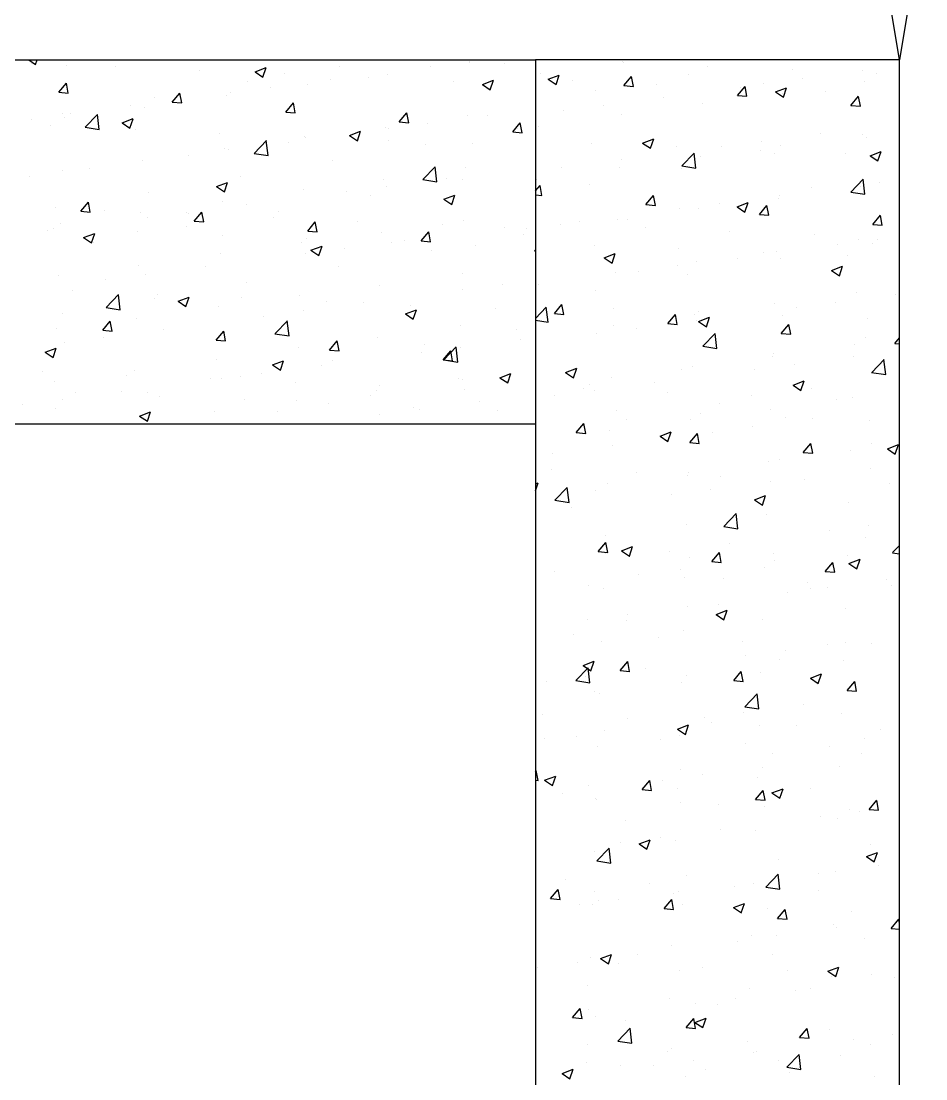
# Model space of a CAD drawing. Header units: millimetres. Extents: x 331487 to 517269, y 198509 to 399936.
# Drawn here: x 427649 to 428221, y 320959 to 321628 of the extents above; entities that cross this region are included whole.
import ezdxf

# ---------------------------------------------------------------- set-up
doc = ezdxf.new("R2010")
doc.units = ezdxf.units.MM
doc.header["$MEASUREMENT"] = 0
doc.layers.add('COLUMN', color=6, linetype='Continuous')
doc.layers.add('FOOTING', color=5, linetype='Continuous')

# ---------------------------------------------------------------- blocks, each defined once
blk = doc.blocks.new('_ClosedBlank')
at = {"color": 0, "linetype": 'ByBlock', "lineweight": -2}
for p, q in [((-1, 0.1667), (0, 0)), ((-1, 0.1667), (-1, -0.1667)), ((0, 0), (-1, -0.1667))]:
    blk.add_line(p, q, dxfattribs=at)

msp = doc.modelspace()

# ---------------------------------------------------------------- linework, layer by layer
at = {"layer": 'COLUMN'}
for p, q in [((426174.35, 321603.51), (427974.35, 321603.51)), ((428204.35, 321603.51), (427974.35, 321603.51)), ((427974.35, 321603.51), (427974.35, 318133.51)), ((428204.35, 317903.51), (428204.35, 321603.51)), ((426174.35, 321373.51), (427974.35, 321373.51))]:
    msp.add_line(p, q, dxfattribs=at)
at = {"layer": 'COLUMN', "color": 2, "linetype": 'Continuous'}
for p, q in [((427654.04, 321603.51), (427658.29, 321600.64)), ((427655.45, 321601.48), (427655.45, 321601.48)), ((427658.29, 321600.64), (427659.25, 321603.51)), ((427677.71, 321600.32), (427677.71, 321600.32)), ((427708.83, 321599.22), (427708.83, 321599.22)), ((427797.03, 321595.99), (427804.03, 321598.68)), ((427802, 321592.63), (427804.03, 321598.68)), ((427850.28, 321599.68), (427850.28, 321599.68)), ((427907.61, 321599.39), (427907.61, 321599.39)), ((427932.64, 321602.68), (427932.64, 321602.68)), ((427932.74, 321601.87), (427932.74, 321601.87)), ((427954.66, 321601.38), (427954.66, 321601.38)), ((428029.56, 321602.3), (428029.56, 321602.3)), ((428029.7, 321601.74), (428029.7, 321601.74)), ((428083.08, 321599.49), (428083.08, 321599.49)), ((427762.21, 321596.97), (427762.21, 321596.97)), ((427797.03, 321595.99), (427802.01, 321592.64)), ((427815.59, 321594.71), (427815.59, 321594.71)), ((427868.98, 321592.45), (427868.98, 321592.45)), ((427880.8, 321594.37), (427880.8, 321594.37)), ((427977.62, 321594.8), (427977.62, 321594.8)), ((427982.32, 321591.29), (427989.32, 321593.97)), ((427987.29, 321587.93), (427989.31, 321593.97)), ((428030.19, 321587.34), (428035.01, 321593.09)), ((428036.17, 321586.81), (428035.01, 321593.08)), ((428070.85, 321594.36), (428070.85, 321594.36)), ((428136.47, 321597.23), (428136.47, 321597.23)), ((428181.05, 321596.63), (428181.05, 321596.63)), ((428189.85, 321594.98), (428189.85, 321594.98)), ((427672.98, 321583.16), (427677.8, 321588.9)), ((427678.95, 321582.63), (427677.8, 321588.9)), ((427791.96, 321589.67), (427791.96, 321589.67)), ((427806.58, 321586.09), (427806.58, 321586.09)), ((427830.29, 321587.97), (427830.29, 321587.97)), ((427844.45, 321591.07), (427844.45, 321591.07)), ((427922.36, 321590.2), (427922.36, 321590.2)), ((427940.74, 321587.98), (427947.75, 321590.67)), ((427940.74, 321587.98), (427945.72, 321584.63)), ((427945.71, 321584.63), (427947.74, 321590.67)), ((427982.32, 321591.29), (427987.29, 321587.93)), ((427997.4, 321590.57), (427997.4, 321590.57)), ((428030.19, 321587.34), (428036.17, 321586.82)), ((428050.79, 321588.31), (428050.79, 321588.31)), ((428101.92, 321581.07), (428106.74, 321586.81)), ((428104.17, 321586.05), (428104.17, 321586.05)), ((428107.89, 321580.54), (428106.73, 321586.81)), ((428118.14, 321588.35), (428118.14, 321588.35)), ((428126.03, 321583.28), (428133.03, 321585.96)), ((428131, 321579.92), (428133.03, 321585.96)), ((428143.17, 321591.65), (428143.17, 321591.65)), ((428182.14, 321589.95), (428182.14, 321589.95)), ((427672.98, 321583.16), (427678.96, 321582.63)), ((427733.64, 321579.66), (427733.64, 321579.66)), ((427744.71, 321576.88), (427749.53, 321582.63)), ((427750.68, 321576.35), (427749.52, 321582.62)), ((427778.95, 321580.93), (427778.95, 321580.93)), ((427781.54, 321582.79), (427781.54, 321582.79)), ((428012.53, 321584.35), (428012.53, 321584.35)), ((428054.98, 321580.04), (428054.98, 321580.04)), ((428101.92, 321581.07), (428107.89, 321580.54)), ((428126.03, 321583.28), (428131, 321579.92)), ((428130.2, 321582.45), (428130.2, 321582.45)), ((428157.55, 321583.8), (428157.55, 321583.8)), ((428173.64, 321574.79), (428178.46, 321580.54)), ((428179.62, 321574.26), (428178.46, 321580.53)), ((427718.39, 321574.48), (427718.39, 321574.48)), ((427727.01, 321573.43), (427727.01, 321573.43)), ((427744.71, 321576.88), (427750.68, 321576.36)), ((427816.43, 321570.61), (427821.25, 321576.35)), ((427822.41, 321570.08), (427821.25, 321576.35)), ((428017.11, 321575.05), (428017.11, 321575.05)), ((428079.69, 321576.05), (428079.69, 321576.05)), ((428173.64, 321574.79), (428179.62, 321574.27)), ((427655.48, 321566.19), (427655.48, 321566.19)), ((427675.32, 321569.65), (427675.32, 321569.65)), ((427676.5, 321567.03), (427676.5, 321567.03)), ((427680.51, 321569.49), (427680.51, 321569.49)), ((427689.69, 321561.03), (427697.48, 321569.15)), ((427698.54, 321559.62), (427697.44, 321569.11)), ((427713.01, 321563.74), (427720.01, 321566.43)), ((427717.98, 321560.38), (427720.01, 321566.42)), ((427816.43, 321570.61), (427822.41, 321570.08)), ((427888.16, 321564.33), (427892.98, 321570.08)), ((427894.13, 321563.8), (427892.98, 321570.07)), ((427931.52, 321568.58), (427931.52, 321568.58)), ((427944.21, 321568.23), (427944.21, 321568.23)), ((427992.08, 321571.76), (427992.08, 321571.76)), ((428028.34, 321569.01), (428028.34, 321569.01)), ((427667.85, 321561.82), (427667.85, 321561.82)), ((427689.65, 321560.99), (427698.54, 321559.61)), ((427713.01, 321563.74), (427717.98, 321560.38)), ((427721.23, 321559.57), (427721.23, 321559.57)), ((427879.58, 321561.08), (427879.58, 321561.08)), ((427881.3, 321559.95), (427881.3, 321559.95)), ((427888.16, 321564.33), (427894.14, 321563.81)), ((427906.33, 321563.24), (427906.33, 321563.24)), ((427959.88, 321558.05), (427964.7, 321563.8)), ((427962.79, 321560.04), (427962.79, 321560.04)), ((427965.86, 321557.53), (427964.7, 321563.79)), ((427976.4, 321561.51), (427976.4, 321561.51)), ((427774.61, 321557.31), (427774.61, 321557.31)), ((427796.41, 321544.48), (427804.2, 321552.6)), ((427805.27, 321543.06), (427804.16, 321552.56)), ((427828, 321555.06), (427828, 321555.06)), ((427829.07, 321554.68), (427829.07, 321554.68)), ((427856.72, 321555.73), (427863.72, 321558.42)), ((427856.72, 321555.73), (427861.7, 321552.37)), ((427861.69, 321552.37), (427863.72, 321558.42)), ((427881.38, 321552.8), (427881.38, 321552.8)), ((427959.88, 321558.05), (427965.86, 321557.53)), ((428042.01, 321551.02), (428049.01, 321553.71)), ((428046.98, 321547.67), (428049, 321553.71)), ((428116.87, 321552.21), (428116.87, 321552.21)), ((428154.74, 321557.19), (428154.74, 321557.19)), ((428180.92, 321556.66), (428180.92, 321556.66)), ((428183.36, 321554.72), (428183.36, 321554.72)), ((427777.73, 321547.64), (427777.73, 321547.64)), ((427780.27, 321546.65), (427780.27, 321546.65)), ((427818.14, 321551.63), (427818.14, 321551.63)), ((427904.47, 321550.03), (427904.47, 321550.03)), ((427934.76, 321550.55), (427934.76, 321550.55)), ((428009.81, 321550.91), (428009.81, 321550.91)), ((428042.01, 321551.02), (428046.98, 321547.67)), ((428063.19, 321548.66), (428063.19, 321548.66)), ((428091.83, 321548.91), (428091.83, 321548.91)), ((428116.57, 321546.4), (428116.57, 321546.4)), ((428128.98, 321549.16), (428128.98, 321549.16)), ((428185.72, 321543.01), (428192.72, 321545.7)), ((428190.69, 321539.66), (428192.72, 321545.7)), ((427725.79, 321540.14), (427725.79, 321540.14)), ((427755.24, 321543.35), (427755.24, 321543.35)), ((427796.37, 321544.44), (427805.27, 321543.06)), ((427846.15, 321540.02), (427846.15, 321540.02)), ((428028.68, 321540.6), (428028.68, 321540.6)), ((428066.8, 321536.55), (428074.59, 321544.67)), ((428075.68, 321535.16), (428074.58, 321544.65)), ((428078.47, 321542.76), (428078.47, 321542.76)), ((428125.04, 321544.71), (428125.04, 321544.71)), ((428169.95, 321544.15), (428169.95, 321544.15)), ((428185.72, 321543.01), (428190.69, 321539.66)), ((427675.28, 321533.74), (427675.28, 321533.74)), ((427692.08, 321535.04), (427692.08, 321535.04)), ((427903.14, 321527.93), (427910.92, 321536.05)), ((427911.99, 321526.51), (427910.89, 321536.01)), ((427930.31, 321535.29), (427930.31, 321535.29)), ((427990.8, 321535.61), (427990.8, 321535.61)), ((428027.13, 321535.72), (428027.13, 321535.72)), ((428066.72, 321534.7), (428066.72, 321534.7)), ((428066.79, 321536.53), (428075.68, 321535.16)), ((427654.21, 321530.05), (427654.21, 321530.05)), ((427772.7, 321523.48), (427779.7, 321526.16)), ((427777.67, 321520.12), (427779.7, 321526.16)), ((427787.83, 321530.01), (427787.83, 321530.01)), ((427878.37, 321527.79), (427878.37, 321527.79)), ((427903.1, 321527.89), (427911.99, 321526.51)), ((427917.9, 321528.79), (427917.9, 321528.79)), ((427928.43, 321528.07), (427928.43, 321528.07)), ((427975.19, 321528.22), (427975.19, 321528.22)), ((428173.53, 321520), (428181.32, 321528.11)), ((428182.41, 321518.6), (428181.3, 321528.1)), ((428191.59, 321526.07), (428191.59, 321526.07)), ((427729.51, 321520), (427729.51, 321520)), ((427772.7, 321523.48), (427777.67, 321520.12)), ((427827.86, 321521.39), (427827.86, 321521.39)), ((427854.99, 321520.51), (427854.99, 321520.51)), ((427880.03, 321523.8), (427880.03, 321523.8)), ((427974.35, 321520.79), (427977.16, 321524.14)), ((427978.31, 321517.87), (427977.16, 321524.14)), ((428008.41, 321524.69), (428008.41, 321524.69)), ((428149, 321522.75), (428149, 321522.75)), ((428173.51, 321519.98), (428182.41, 321518.6)), ((428179.7, 321523.37), (428179.7, 321523.37)), ((427686.86, 321507.94), (427691.68, 321513.68)), ((427692.83, 321507.41), (427691.67, 321513.68)), ((427776.51, 321514.35), (427776.51, 321514.35)), ((427791.84, 321512.19), (427791.84, 321512.19)), ((427870.11, 321518.06), (427870.11, 321518.06)), ((427916.41, 321515.47), (427923.41, 321518.15)), ((427916.41, 321515.47), (427921.39, 321512.11)), ((427921.38, 321512.11), (427923.41, 321518.15)), ((427974.35, 321518.22), (427978.32, 321517.88)), ((428044.07, 321512.12), (428048.89, 321517.87)), ((428044.07, 321512.12), (428050.04, 321511.6)), ((428050.04, 321511.59), (428048.88, 321517.86)), ((428090.56, 321512.77), (428090.56, 321512.77)), ((428090.69, 321512.74), (428090.69, 321512.74)), ((428101.7, 321510.76), (428108.7, 321513.45)), ((428106.67, 321507.4), (428108.7, 321513.45)), ((428127.77, 321515.87), (428127.77, 321515.87)), ((428128.43, 321517.75), (428128.43, 321517.75)), ((427671.2, 321509.99), (427671.2, 321509.99)), ((427686.86, 321507.94), (427692.83, 321507.41)), ((427701.76, 321508.47), (427701.76, 321508.47)), ((427724.58, 321506.85), (427724.58, 321506.85)), ((427753.96, 321507.2), (427753.96, 321507.2)), ((427755.14, 321506.21), (427755.14, 321506.21)), ((427758.58, 321501.66), (427763.4, 321507.41)), ((427764.56, 321501.13), (427763.4, 321507.4)), ((427811.79, 321508.05), (427811.79, 321508.05)), ((428065.53, 321509.47), (428065.53, 321509.47)), ((428077.26, 321509.47), (428077.26, 321509.47)), ((428101.7, 321510.76), (428106.67, 321507.41)), ((428115.79, 321505.85), (428120.61, 321511.59)), ((428115.79, 321505.85), (428121.77, 321505.33)), ((428121.77, 321505.32), (428120.61, 321511.59)), ((428187.52, 321499.57), (428192.34, 321505.32)), ((428193.49, 321499.04), (428192.34, 321505.31)), ((427674.06, 321500.45), (427674.06, 321500.45)), ((427728.93, 321503.91), (427728.93, 321503.91)), ((427758.58, 321501.66), (427764.56, 321501.14)), ((427808.52, 321503.96), (427808.52, 321503.96)), ((427830.31, 321495.39), (427835.13, 321501.13)), ((427836.28, 321494.86), (427835.13, 321501.13)), ((427861.9, 321501.7), (427861.9, 321501.7)), ((427915.29, 321499.45), (427915.29, 321499.45)), ((427929.09, 321502), (427929.09, 321502)), ((427990.33, 321499.81), (427990.33, 321499.81)), ((428002.37, 321501.16), (428002.37, 321501.16)), ((428025.91, 321502.43), (428025.91, 321502.43)), ((428032.37, 321502.73), (428032.37, 321502.73)), ((428187.52, 321499.57), (428193.49, 321499.05)), ((427665.77, 321495.59), (427665.77, 321495.59)), ((427669.46, 321497.29), (427669.46, 321497.29)), ((427688.68, 321491.22), (427695.68, 321493.91)), ((427693.65, 321487.87), (427695.68, 321493.91)), ((427722.84, 321495.03), (427722.84, 321495.03)), ((427753.48, 321498.04), (427753.48, 321498.04)), ((427776.22, 321492.78), (427776.22, 321492.78)), ((427830.31, 321495.39), (427836.28, 321494.86)), ((427877.15, 321494.5), (427877.15, 321494.5)), ((427902.03, 321489.11), (427906.85, 321494.86)), ((427908.01, 321488.58), (427906.85, 321494.85)), ((427954.75, 321497.66), (427954.75, 321497.66)), ((427966.62, 321493.08), (427966.62, 321493.08)), ((427968.67, 321497.19), (427968.67, 321497.19)), ((428043.71, 321497.56), (428043.71, 321497.56)), ((428097.1, 321495.3), (428097.1, 321495.3)), ((428150.48, 321493.05), (428150.48, 321493.05)), ((427688.68, 321491.22), (427693.65, 321487.87)), ((427695.16, 321488.03), (427695.16, 321488.03)), ((427826.64, 321488.1), (427826.64, 321488.1)), ((427829.61, 321490.52), (427829.61, 321490.52)), ((427832.39, 321483.21), (427839.39, 321485.9)), ((427837.36, 321479.86), (427839.39, 321485.9)), ((427882.99, 321488.27), (427882.99, 321488.27)), ((427891.59, 321489.35), (427891.59, 321489.35)), ((427902.03, 321489.11), (427908.01, 321488.59)), ((427936.37, 321486.01), (427936.37, 321486.01)), ((428011.42, 321486.38), (428011.42, 321486.38)), ((428165.28, 321486.63), (428165.28, 321486.63)), ((428178.49, 321490.08), (428178.49, 321490.08)), ((428187.2, 321487.76), (428187.2, 321487.76)), ((428190.31, 321489.92), (428190.31, 321489.92)), ((428203.86, 321490.79), (428203.86, 321490.79)), ((427775.3, 321481.06), (427775.3, 321481.06)), ((427828.68, 321481.06), (427828.68, 321481.06)), ((427832.39, 321483.21), (427837.36, 321479.86)), ((427853.72, 321484.36), (427853.72, 321484.36)), ((427908.3, 321483.07), (427908.3, 321483.07)), ((427973.76, 321482.84), (427974.35, 321483.54)), ((427973.76, 321482.84), (427974.35, 321482.78)), ((428017.67, 321478.51), (428024.68, 321481.2)), ((428017.68, 321478.51), (428022.65, 321475.15)), ((428022.65, 321475.15), (428024.67, 321481.19)), ((428064.8, 321484.12), (428064.8, 321484.12)), ((428102.13, 321478.31), (428102.13, 321478.31)), ((428118.18, 321481.87), (428118.18, 321481.87)), ((428126.55, 321482.58), (428126.55, 321482.58)), ((428171.56, 321479.61), (428171.56, 321479.61)), ((427723.36, 321473.56), (427723.36, 321473.56)), ((427765.53, 321472.75), (427765.53, 321472.75)), ((427849.99, 321473.06), (427849.99, 321473.06)), ((428064.25, 321473.33), (428064.25, 321473.33)), ((428076.04, 321476.18), (428076.04, 321476.18)), ((428128.88, 321477.75), (428128.88, 321477.75)), ((428161.39, 321470.5), (428168.39, 321473.19)), ((428166.36, 321467.14), (428168.39, 321473.19)), ((427672.85, 321467.16), (427672.85, 321467.16)), ((427727.66, 321467.76), (427727.66, 321467.76)), ((427927.87, 321468.71), (427927.87, 321468.71)), ((428024.7, 321469.14), (428024.7, 321469.14)), ((428039.22, 321470.03), (428039.22, 321470.03)), ((428070.56, 321467.74), (428070.56, 321467.74)), ((428161.39, 321470.5), (428166.36, 321467.14)), ((427702.62, 321464.47), (427702.62, 321464.47)), ((427791.67, 321463.04), (427791.67, 321463.04)), ((427875.94, 321461.21), (427875.94, 321461.21)), ((427953.47, 321461.52), (427953.47, 321461.52)), ((427976.06, 321461.71), (427976.06, 321461.71)), ((427681.86, 321457.64), (427681.86, 321457.64)), ((427702.95, 321447.07), (427710.73, 321455.19)), ((427711.8, 321445.65), (427710.7, 321455.15)), ((427733.35, 321453.03), (427733.35, 321453.03)), ((427735.25, 321455.38), (427735.25, 321455.38)), ((427748.37, 321450.96), (427755.37, 321453.65)), ((427753.34, 321447.6), (427755.37, 321453.65)), ((427788.63, 321453.13), (427788.63, 321453.13)), ((427825.43, 321454.81), (427825.43, 321454.81)), ((427928.44, 321458.22), (427928.44, 321458.22)), ((428012.24, 321457.73), (428012.24, 321457.73)), ((428177.27, 321456.79), (428177.27, 321456.79)), ((428201.88, 321455.47), (428201.88, 321455.47)), ((427702.91, 321447.03), (427711.8, 321445.65)), ((427748.37, 321450.96), (427753.34, 321447.61)), ((427774.08, 321447.77), (427774.08, 321447.77)), ((427827.41, 321444.92), (427827.41, 321444.92)), ((427842.01, 321450.87), (427842.01, 321450.87)), ((427865.28, 321449.9), (427865.28, 321449.9)), ((427892.08, 321442.95), (427899.08, 321445.64)), ((427895.39, 321448.61), (427895.39, 321448.61)), ((427897.05, 321439.6), (427899.08, 321445.64)), ((427948.77, 321446.36), (427948.77, 321446.36)), ((427974.35, 321440.19), (427981.13, 321447.25)), ((427982.22, 321437.74), (427981.11, 321447.24)), ((427986.21, 321443.18), (427991.04, 321448.92)), ((427992.19, 321442.65), (427991.03, 321448.92)), ((428023.82, 321446.73), (428023.82, 321446.73)), ((428125.33, 321449.29), (428125.33, 321449.29)), ((428138.97, 321447.18), (428138.97, 321447.18)), ((428164.01, 321450.48), (428164.01, 321450.48)), ((427675.03, 321443.02), (427675.03, 321443.02)), ((427700.73, 321432.72), (427705.55, 321438.46)), ((427706.71, 321432.19), (427705.55, 321438.46)), ((427722.14, 321440.27), (427722.14, 321440.27)), ((427802.38, 321441.62), (427802.38, 321441.62)), ((427809.67, 321430.52), (427817.46, 321438.63)), ((427818.53, 321429.1), (427817.42, 321438.6)), ((427892.08, 321442.95), (427897.06, 321439.6)), ((427974.35, 321438.96), (427982.22, 321437.74)), ((427986.21, 321443.18), (427992.19, 321442.66)), ((428057.94, 321436.9), (428062.76, 321442.65)), ((428063.92, 321436.37), (428062.76, 321442.64)), ((428074.82, 321442.89), (428074.82, 321442.89)), ((428075.82, 321438.87), (428075.82, 321438.87)), ((428077.2, 321444.47), (428077.2, 321444.47)), ((428077.37, 321438.25), (428084.37, 321440.93)), ((428077.37, 321438.25), (428082.34, 321434.89)), ((428082.34, 321434.89), (428084.36, 321440.93)), ((428130.58, 321442.21), (428130.58, 321442.21)), ((428183.97, 321439.96), (428183.97, 321439.96)), ((427671.63, 321433.87), (427671.63, 321433.87)), ((427700.73, 321432.72), (427706.71, 321432.19)), ((427739.22, 321433.31), (427739.22, 321433.31)), ((427772.46, 321426.44), (427777.28, 321432.19)), ((427778.43, 321425.91), (427777.28, 321432.18)), ((427926.66, 321435.42), (427926.66, 321435.42)), ((427962.49, 321433.41), (427962.49, 321433.41)), ((428023.48, 321435.85), (428023.48, 321435.85)), ((428037.95, 321433.88), (428037.95, 321433.88)), ((428057.94, 321436.9), (428063.92, 321436.38)), ((428129.67, 321430.63), (428134.49, 321436.37)), ((428135.64, 321430.1), (428134.49, 321436.37)), ((427676.32, 321425.03), (427676.32, 321425.03)), ((427701.35, 321428.32), (427701.35, 321428.32)), ((427772.46, 321426.44), (427778.43, 321425.92)), ((427809.63, 321430.48), (427818.53, 321429.1)), ((427844.18, 321420.17), (427849, 321425.91)), ((427850.16, 321419.64), (427849, 321425.91)), ((427874.72, 321427.92), (427874.72, 321427.92)), ((427965.04, 321427.06), (427965.04, 321427.06)), ((428012.91, 321430.59), (428012.91, 321430.59)), ((428080.06, 321422.58), (428087.85, 321430.7)), ((428088.94, 321421.19), (428087.84, 321430.69)), ((428129.67, 321430.63), (428135.64, 321430.11)), ((428183.07, 321428.09), (428183.07, 321428.09)), ((428201.39, 321424.35), (428204.35, 321427.88)), ((427664.35, 321418.71), (427671.35, 321421.4)), ((427664.35, 321418.71), (427669.32, 321415.35)), ((427669.32, 321415.35), (427671.34, 321421.39)), ((427824.21, 321421.52), (427824.21, 321421.52)), ((427844.18, 321420.17), (427850.16, 321419.64)), ((427902.13, 321418.78), (427902.13, 321418.78)), ((427904.18, 321423.4), (427904.18, 321423.4)), ((427915.91, 321413.89), (427920.73, 321419.64)), ((427916.39, 321413.97), (427924.18, 321422.08)), ((427921.88, 321413.36), (427920.73, 321419.63)), ((427925.25, 321412.55), (427924.14, 321422.04)), ((427927.17, 321422.07), (427927.17, 321422.07)), ((428080.05, 321422.57), (428088.94, 321421.19)), ((428176.06, 321423.5), (428176.06, 321423.5)), ((428201.39, 321424.35), (428204.35, 321424.09)), ((427772.87, 321414.48), (427772.87, 321414.48)), ((427808.06, 321410.7), (427815.06, 321413.39)), ((427813.03, 321407.34), (427815.06, 321413.39)), ((427845.86, 321413.39), (427845.86, 321413.39)), ((427915.91, 321413.89), (427921.89, 321413.37)), ((427916.36, 321413.93), (427925.25, 321412.55)), ((428124.12, 321416), (428124.12, 321416)), ((428124.75, 321418.08), (428124.75, 321418.08)), ((428175.57, 321416.03), (428175.57, 321416.03)), ((428186.79, 321406.03), (428194.57, 321414.15)), ((428195.67, 321404.64), (428194.56, 321414.14)), ((427662.39, 321406.54), (427662.39, 321406.54)), ((427720.93, 321406.98), (427720.93, 321406.98)), ((427801.1, 321405.48), (427801.1, 321405.48)), ((427808.06, 321410.7), (427813.03, 321407.34)), ((427838.98, 321410.46), (427838.98, 321410.46)), ((427951.77, 321402.69), (427958.77, 321405.38)), ((427956.74, 321399.33), (427958.77, 321405.38)), ((427993.34, 321405.99), (428000.35, 321408.68)), ((427993.34, 321405.99), (427998.32, 321402.64)), ((427998.31, 321402.64), (428000.34, 321408.68)), ((428066.43, 321408.07), (428066.43, 321408.07)), ((428073.61, 321409.6), (428073.61, 321409.6)), ((428112.67, 321407.74), (428112.67, 321407.74)), ((428137.7, 321411.04), (428137.7, 321411.04)), ((428186.77, 321406.02), (428195.67, 321404.64)), ((427670.42, 321400.58), (427670.42, 321400.58)), ((427715.77, 321404.28), (427715.77, 321404.28)), ((427769.15, 321402.03), (427769.15, 321402.03)), ((427776.07, 321402.18), (427776.07, 321402.18)), ((427787.54, 321403.38), (427787.54, 321403.38)), ((427822.54, 321399.77), (427822.54, 321399.77)), ((427925.44, 321402.13), (427925.44, 321402.13)), ((427928.14, 321401.44), (427928.14, 321401.44)), ((427951.77, 321402.69), (427956.75, 321399.33)), ((428008.11, 321398.06), (428008.11, 321398.06)), ((428022.26, 321402.56), (428022.26, 321402.56)), ((428049.51, 321399.43), (428049.51, 321399.43)), ((428137.06, 321397.98), (428144.06, 321400.67)), ((428142.03, 321394.63), (428144.05, 321400.67)), ((427683.47, 321393.1), (427683.47, 321393.1)), ((427712.92, 321393.87), (427712.92, 321393.87)), ((427729.22, 321393.37), (427729.22, 321393.37)), ((427869.82, 321391.43), (427869.82, 321391.43)), ((427873.5, 321394.63), (427873.5, 321394.63)), ((427875.92, 321397.52), (427875.92, 321397.52)), ((427929.3, 321395.26), (427929.3, 321395.26)), ((428004.35, 321395.63), (428004.35, 321395.63)), ((428011.64, 321394.44), (428011.64, 321394.44)), ((428057.73, 321393.37), (428057.73, 321393.37)), ((428137.06, 321397.98), (428142.03, 321394.63)), ((428148.71, 321396.12), (428148.71, 321396.12)), ((427650.01, 321385.59), (427650.01, 321385.59)), ((427675.04, 321388.88), (427675.04, 321388.88)), ((427736.86, 321390.85), (427736.86, 321390.85)), ((427790.24, 321388.59), (427790.24, 321388.59)), ((427822.99, 321388.23), (427822.99, 321388.23)), ((427843.62, 321386.34), (427843.62, 321386.34)), ((427938.73, 321387.62), (427938.73, 321387.62)), ((427986.6, 321391.15), (427986.6, 321391.15)), ((428090.39, 321386.11), (428090.39, 321386.11)), ((428111.11, 321391.12), (428111.11, 321391.12)), ((428164.49, 321388.86), (428164.49, 321388.86)), ((428174.84, 321390.21), (428174.84, 321390.21)), ((427670.9, 321383.36), (427670.9, 321383.36)), ((427724.04, 321378.45), (427731.04, 321381.13)), ((427724.04, 321378.45), (427729.01, 321375.09)), ((427729.01, 321375.09), (427731.03, 321381.13)), ((427771.65, 321381.19), (427771.65, 321381.19)), ((427811.5, 321381.42), (427811.5, 321381.42)), ((427875.83, 321379.34), (427875.83, 321379.34)), ((427897, 321384.08), (427897, 321384.08)), ((427900.86, 321382.63), (427900.86, 321382.63)), ((427950.39, 321381.83), (427950.39, 321381.83)), ((428025.43, 321382.19), (428025.43, 321382.19)), ((428078.81, 321379.94), (428078.81, 321379.94)), ((428122.9, 321382.71), (428122.9, 321382.71)), ((427719.71, 321373.69), (427719.71, 321373.69)), ((428000.09, 321367.96), (428004.91, 321373.71)), ((428006.06, 321367.43), (428004.91, 321373.7)), ((428032.07, 321376.1), (428032.07, 321376.1)), ((428072.39, 321376.31), (428072.39, 321376.31)), ((428111.39, 321371.6), (428111.39, 321371.6)), ((428132.2, 321377.68), (428132.2, 321377.68)), ((428149.27, 321376.58), (428149.27, 321376.58)), ((428185.58, 321375.43), (428185.58, 321375.43)), ((428000.09, 321367.96), (428006.07, 321367.44)), ((428021.05, 321369.27), (428021.05, 321369.27)), ((428053.03, 321365.73), (428060.04, 321368.42)), ((428053.03, 321365.73), (428058.01, 321362.38)), ((428058, 321362.37), (428060.03, 321368.42)), ((428071.82, 321361.68), (428076.64, 321367.43)), ((428077.79, 321361.15), (428076.63, 321367.42)), ((428086.36, 321368.3), (428086.36, 321368.3)), ((428023.2, 321359.99), (428023.2, 321359.99)), ((428071.82, 321361.68), (428077.79, 321361.16)), ((428143.54, 321355.41), (428148.36, 321361.15)), ((428149.52, 321354.88), (428148.36, 321361.15)), ((428186.9, 321361.13), (428186.9, 321361.13)), ((428196.75, 321357.72), (428203.75, 321360.41)), ((428201.72, 321354.37), (428203.75, 321360.41)), ((427985.33, 321355), (427985.33, 321355)), ((428143.54, 321355.41), (428149.52, 321354.89)), ((428173.62, 321356.92), (428173.62, 321356.92)), ((428196.75, 321357.72), (428201.72, 321354.37)), ((427984.45, 321344.8), (427984.45, 321344.8)), ((428121.69, 321349.42), (428121.69, 321349.42)), ((428128.58, 321351.12), (428128.58, 321351.12)), ((428186.12, 321345.46), (428186.12, 321345.46)), ((428037.83, 321342.54), (428037.83, 321342.54)), ((428070.26, 321341.11), (428070.26, 321341.11)), ((428071.18, 321343.02), (428071.18, 321343.02)), ((428091.22, 321340.28), (428091.22, 321340.28)), ((428144.6, 321338.03), (428144.6, 321338.03)), ((427974.35, 321335.53), (427976.01, 321336.17)), ((427974.35, 321331.21), (427976.01, 321336.16)), ((427986.59, 321325.17), (427994.38, 321333.29)), ((427995.48, 321323.78), (427994.37, 321333.28)), ((428019.83, 321335.98), (428019.83, 321335.98)), ((428085.09, 321332.16), (428085.09, 321332.16)), ((428122.96, 321337.14), (428122.96, 321337.14)), ((428197.98, 321335.77), (428197.98, 321335.77)), ((427986.58, 321325.16), (427995.48, 321323.78)), ((428011.94, 321331.1), (428011.94, 321331.1)), ((428060.05, 321328.86), (428060.05, 321328.86)), ((428112.72, 321325.47), (428119.73, 321328.16)), ((428112.73, 321325.47), (428117.7, 321322.11)), ((428117.7, 321322.11), (428119.72, 321328.16)), ((427996.9, 321320.55), (427996.9, 321320.55)), ((428172.41, 321323.63), (428172.41, 321323.63)), ((428093.32, 321308.62), (428101.11, 321316.74)), ((428102.2, 321307.23), (428101.09, 321316.73)), ((428120.47, 321316.13), (428120.47, 321316.13)), ((428069.96, 321309.73), (428069.96, 321309.73)), ((428093.31, 321308.61), (428102.2, 321307.23)), ((428159.81, 321306.02), (428159.81, 321306.02)), ((428184.84, 321309.31), (428184.84, 321309.31)), ((428013.96, 321292.74), (428018.79, 321298.49)), ((428018.62, 321302.69), (428018.62, 321302.69)), ((428019.94, 321292.21), (428018.78, 321298.48)), ((428182.77, 321301.46), (428182.77, 321301.46)), ((428013.96, 321292.74), (428019.94, 321292.22)), ((428018.36, 321291.44), (428018.36, 321291.44)), ((428028.7, 321293.22), (428035.7, 321295.9)), ((428028.7, 321293.22), (428033.68, 321289.86)), ((428033.67, 321289.86), (428035.7, 321295.9)), ((428058.78, 321292.72), (428058.78, 321292.72)), ((428085.69, 321286.47), (428090.51, 321292.21)), ((428091.67, 321285.94), (428090.51, 321292.2)), ((428096.65, 321297.7), (428096.65, 321297.7)), ((428124.45, 321291.45), (428124.45, 321291.45)), ((428200.03, 321292.05), (428204.35, 321291.39)), ((428200.04, 321292.07), (428204.35, 321296.56)), ((428033.75, 321289.42), (428033.75, 321289.42)), ((428071.74, 321289.18), (428071.74, 321289.18)), ((428085.69, 321286.47), (428091.67, 321285.94)), ((428125.12, 321286.93), (428125.12, 321286.93)), ((428157.42, 321280.19), (428162.24, 321285.94)), ((428163.39, 321279.66), (428162.24, 321285.93)), ((428171.19, 321290.34), (428171.19, 321290.34)), ((428172.42, 321285.21), (428179.42, 321287.9)), ((428172.42, 321285.21), (428177.39, 321281.85)), ((428177.39, 321281.85), (428179.41, 321287.89)), ((428178.51, 321284.67), (428178.51, 321284.67)), ((427986.06, 321280.26), (427986.06, 321280.26)), ((428039.44, 321278.01), (428039.44, 321278.01)), ((428066.13, 321281.44), (428066.13, 321281.44)), ((428119.25, 321282.85), (428119.25, 321282.85)), ((428157.42, 321280.19), (428163.39, 321279.67)), ((428007.82, 321271.43), (428007.82, 321271.43)), ((428068.74, 321276.44), (428068.74, 321276.44)), ((428092.83, 321275.75), (428092.83, 321275.75)), ((428146.21, 321273.5), (428146.21, 321273.5)), ((428196.41, 321274.86), (428196.41, 321274.86)), ((428199.59, 321271.24), (428199.59, 321271.24)), ((428017.4, 321269.4), (428017.4, 321269.4)), ((428133.5, 321266.58), (428133.5, 321266.58)), ((428148.41, 321269.49), (428148.41, 321269.49)), ((428158.54, 321269.87), (428158.54, 321269.87)), ((428070.35, 321258.26), (428070.35, 321258.26)), ((428090.1, 321259.48), (428090.1, 321259.48)), ((428032.47, 321253.27), (428032.47, 321253.27)), ((428088.39, 321252.95), (428095.4, 321255.64)), ((428088.39, 321252.95), (428093.37, 321249.6)), ((428093.36, 321249.6), (428095.39, 321255.64)), ((428169.98, 321257.05), (428169.98, 321257.05)), ((428007.44, 321249.98), (428007.44, 321249.98)), ((428031.78, 321249.47), (428031.78, 321249.47)), ((428118.04, 321249.56), (428118.04, 321249.56)), ((427998.46, 321240.61), (427998.46, 321240.61)), ((428051.85, 321238.35), (428051.85, 321238.35)), ((428067.53, 321243.15), (428067.53, 321243.15)), ((428016.18, 321236.11), (428016.18, 321236.11)), ((428105.23, 321236.1), (428105.23, 321236.1)), ((428158.61, 321233.84), (428158.61, 321233.84)), ((428170.1, 321235.42), (428170.1, 321235.42)), ((428186.61, 321234.5), (428186.61, 321234.5)), ((428107.19, 321227.13), (428107.19, 321227.13)), ((428128.29, 321224.49), (428128.29, 321224.49)), ((428132.23, 321230.43), (428132.23, 321230.43)), ((427999.85, 321211.21), (428007.64, 321219.33)), ((428004.37, 321220.7), (428011.37, 321223.39)), ((428004.37, 321220.7), (428009.35, 321217.35)), ((428008.73, 321209.82), (428007.63, 321219.31)), ((428009.34, 321217.34), (428011.37, 321223.39)), ((428027.84, 321217.52), (428032.66, 321223.27)), ((428027.84, 321217.52), (428033.82, 321217)), ((428033.81, 321216.99), (428032.66, 321223.26)), ((428044.04, 321218.82), (428044.04, 321218.82)), ((428168.76, 321223.76), (428168.76, 321223.76)), ((427999.84, 321211.2), (428008.73, 321209.82)), ((428006.17, 321213.83), (428006.17, 321213.83)), ((428069.97, 321214.48), (428069.97, 321214.48)), ((428099.57, 321211.25), (428104.39, 321216.99)), ((428099.57, 321211.25), (428105.54, 321210.72)), ((428105.54, 321210.72), (428104.38, 321216.98)), ((428116.82, 321216.27), (428116.82, 321216.27)), ((428148.08, 321212.69), (428155.09, 321215.38)), ((428148.08, 321212.69), (428153.06, 321209.34)), ((428153.05, 321209.34), (428155.08, 321215.38)), ((427981.13, 321210.54), (427981.13, 321210.54)), ((428011.65, 321204.47), (428011.65, 321204.47)), ((428066.31, 321209.86), (428066.31, 321209.86)), ((428171.29, 321204.97), (428176.11, 321210.72)), ((428171.29, 321204.97), (428177.27, 321204.45)), ((428177.27, 321204.44), (428176.11, 321210.71)), ((428014.97, 321202.82), (428014.97, 321202.82)), ((428106.58, 321194.66), (428114.37, 321202.77)), ((428115.46, 321193.26), (428114.35, 321202.76)), ((428105.92, 321190.99), (428105.92, 321190.99)), ((428106.56, 321194.64), (428115.46, 321193.26)), ((428143.79, 321195.97), (428143.79, 321195.97)), ((427978.99, 321189.51), (427978.99, 321189.51)), ((428032.37, 321187.25), (428032.37, 321187.25)), ((428080.89, 321187.69), (428080.89, 321187.69)), ((428085.76, 321185), (428085.76, 321185)), ((428167.54, 321190.47), (428167.54, 321190.47)), ((428017.73, 321179.38), (428017.73, 321179.38)), ((428064.06, 321180.44), (428071.06, 321183.13)), ((428064.06, 321180.44), (428069.04, 321177.08)), ((428069.03, 321177.08), (428071.06, 321183.13)), ((428115.61, 321182.98), (428115.61, 321182.98)), ((428139.14, 321182.74), (428139.14, 321182.74)), ((428192.52, 321180.49), (428192.52, 321180.49)), ((427979.86, 321174.39), (427979.86, 321174.39)), ((428000.08, 321176.08), (428000.08, 321176.08)), ((428053.46, 321173.82), (428053.46, 321173.82)), ((428065.1, 321176.58), (428065.1, 321176.58)), ((428106.84, 321171.57), (428106.84, 321171.57)), ((428182.48, 321174.83), (428182.48, 321174.83)), ((428013.75, 321169.53), (428013.75, 321169.53)), ((428124.16, 321164.82), (428124.16, 321164.82)), ((428160.22, 321169.31), (428160.22, 321169.31)), ((428180.64, 321164.85), (428180.64, 321164.85)), ((427974.35, 321153.77), (427974.81, 321154.32)), ((427975.96, 321148.05), (427974.81, 321154.32)), ((427980.04, 321148.19), (427987.04, 321150.87)), ((427985.01, 321144.83), (427987.04, 321150.87)), ((428065.84, 321154.81), (428065.84, 321154.81)), ((428079.61, 321151.55), (428079.61, 321151.55)), ((428117.49, 321156.53), (428117.49, 321156.53)), ((428166.33, 321157.19), (428166.33, 321157.19)), ((427974.35, 321148.2), (427975.97, 321148.05)), ((427980.04, 321148.19), (427985.01, 321144.83)), ((428007.52, 321144.8), (428007.52, 321144.8)), ((428041.72, 321142.3), (428046.54, 321148.05)), ((428047.69, 321141.77), (428046.53, 321148.04)), ((428054.58, 321148.25), (428054.58, 321148.25)), ((428114.39, 321149.69), (428114.39, 321149.69)), ((427991.43, 321139.94), (427991.43, 321139.94)), ((428041.72, 321142.3), (428047.69, 321141.78)), ((428063.88, 321143.29), (428063.88, 321143.29)), ((428113.44, 321136.03), (428118.26, 321141.77)), ((428119.42, 321135.5), (428118.26, 321141.77)), ((428123.75, 321140.18), (428130.75, 321142.87)), ((428123.75, 321140.18), (428128.73, 321136.82)), ((428128.72, 321136.82), (428130.75, 321142.86)), ((428148.12, 321142.86), (428148.12, 321142.86)), ((428012.48, 321136.42), (428012.48, 321136.42)), ((428012.54, 321136.24), (428012.54, 321136.24)), ((428065.86, 321134.17), (428065.86, 321134.17)), ((428089.8, 321132.85), (428089.8, 321132.85)), ((428113.44, 321136.03), (428119.42, 321135.5)), ((428119.24, 321131.91), (428119.24, 321131.91)), ((428185.17, 321129.75), (428189.99, 321135.5)), ((428191.14, 321129.22), (428189.99, 321135.49)), ((428154.34, 321125.41), (428154.34, 321125.41)), ((428172.62, 321129.66), (428172.62, 321129.66)), ((428179.37, 321128.7), (428179.37, 321128.7)), ((428185.17, 321129.75), (428191.14, 321129.23)), ((428031.48, 321122.84), (428031.48, 321122.84)), ((428165.11, 321123.9), (428165.11, 321123.9)), ((428039.73, 321107.92), (428046.73, 321110.61)), ((428044.7, 321104.57), (428046.73, 321110.61)), ((428053.31, 321112.11), (428053.31, 321112.11)), ((428091.18, 321117.09), (428091.18, 321117.09)), ((428113.17, 321116.4), (428113.17, 321116.4)), ((428013.11, 321097.25), (428020.9, 321105.36)), ((428021.99, 321095.85), (428020.89, 321105.35)), ((428028.27, 321108.81), (428028.27, 321108.81)), ((428039.73, 321107.92), (428044.7, 321104.57)), ((428062.66, 321110), (428062.66, 321110)), ((428186.31, 321107.87), (428186.31, 321107.87)), ((428011.32, 321102.96), (428011.32, 321102.96)), ((428013.1, 321097.23), (428021.99, 321095.85)), ((428127.99, 321097.86), (428127.99, 321097.86)), ((428183.44, 321099.92), (428190.45, 321102.6)), ((428183.44, 321099.92), (428188.42, 321096.56)), ((428188.41, 321096.56), (428190.44, 321102.6)), ((428163.9, 321090.61), (428163.9, 321090.61)), ((428190.94, 321094.25), (428190.94, 321094.25)), ((427993, 321085.32), (427993, 321085.32)), ((428069.67, 321087.85), (428069.67, 321087.85)), ((428119.83, 321080.69), (428127.62, 321088.81)), ((428128.72, 321079.3), (428127.61, 321088.8)), ((428128.03, 321085.97), (428128.03, 321085.97)), ((428153.06, 321089.26), (428153.06, 321089.26)), ((427983.86, 321073.36), (427988.69, 321079.1)), ((427989.84, 321072.83), (427988.68, 321079.1)), ((428011.36, 321077.84), (428011.36, 321077.84)), ((428046.39, 321083.07), (428046.39, 321083.07)), ((428064.87, 321077.65), (428064.87, 321077.65)), ((428099.77, 321080.81), (428099.77, 321080.81)), ((428111.96, 321083.11), (428111.96, 321083.11)), ((428119.82, 321080.68), (428128.72, 321079.3)), ((428153.15, 321078.56), (428153.15, 321078.56)), ((427983.86, 321073.36), (427989.84, 321072.84)), ((428014.09, 321071.89), (428014.09, 321071.89)), ((428027, 321072.67), (428027, 321072.67)), ((428055.59, 321067.08), (428060.41, 321072.83)), ((428061.57, 321066.55), (428060.41, 321072.82)), ((428061.45, 321076.71), (428061.45, 321076.71)), ((428001.97, 321069.37), (428001.97, 321069.37)), ((428010.1, 321069.67), (428010.1, 321069.67)), ((428055.59, 321067.08), (428061.57, 321066.56)), ((428067.47, 321069.64), (428067.47, 321069.64)), ((428099.42, 321067.66), (428106.42, 321070.35)), ((428099.42, 321067.66), (428104.4, 321064.31)), ((428104.39, 321064.31), (428106.42, 321070.35)), ((428120.85, 321067.38), (428120.85, 321067.38)), ((428127.32, 321060.81), (428132.14, 321066.55)), ((428133.29, 321060.28), (428132.13, 321066.55)), ((428174.24, 321065.12), (428174.24, 321065.12)), ((428127.32, 321060.81), (428133.29, 321060.28)), ((428162.68, 321057.32), (428162.68, 321057.32)), ((428199.04, 321054.53), (428203.86, 321060.28)), ((428204.35, 321057.63), (428203.86, 321060.27)), ((428164.63, 321054.81), (428164.63, 321054.81)), ((428199.04, 321054.53), (428204.35, 321054.07)), ((428101.72, 321046.52), (428101.72, 321046.52)), ((428110.74, 321049.82), (428110.74, 321049.82)), ((428126.76, 321049.82), (428126.76, 321049.82)), ((428182.18, 321048.2), (428182.18, 321048.2)), ((428015.4, 321035.41), (428022.4, 321038.1)), ((428020.37, 321032.05), (428022.4, 321038.1)), ((428038.57, 321038.21), (428038.57, 321038.21)), ((428060.23, 321043.42), (428060.23, 321043.42)), ((428123.86, 321038.19), (428123.86, 321038.19)), ((428000.69, 321033.22), (428000.69, 321033.22)), ((428008.89, 321036.38), (428008.89, 321036.38)), ((428015.4, 321035.41), (428020.37, 321032.05)), ((428026.49, 321032.24), (428026.49, 321032.24)), ((427975.66, 321029.93), (427975.66, 321029.93)), ((428065.55, 321028.18), (428065.55, 321028.18)), ((428079.87, 321029.98), (428079.87, 321029.98)), ((428133.26, 321027.73), (428133.26, 321027.73)), ((428159.11, 321027.4), (428166.11, 321030.09)), ((428159.11, 321027.4), (428164.09, 321024.05)), ((428161.46, 321024.03), (428161.46, 321024.03)), ((428164.08, 321024.04), (428166.11, 321030.09)), ((428186.64, 321025.47), (428186.64, 321025.47)), ((428201.48, 321023.68), (428201.48, 321023.68)), ((428007.23, 321018.17), (428007.23, 321018.17)), ((428100.45, 321010.38), (428100.45, 321010.38)), ((428109.53, 321016.53), (428109.53, 321016.53)), ((428138.32, 321015.37), (428138.32, 321015.37)), ((428147.83, 321016.24), (428147.83, 321016.24)), ((427997.74, 320998.14), (428002.56, 321003.88)), ((428003.71, 320997.61), (428002.56, 321003.88)), ((428059.02, 321010.13), (428059.02, 321010.13)), ((428075.41, 321007.08), (428075.41, 321007.08)), ((428089.51, 321006.23), (428089.51, 321006.23)), ((427997.74, 320998.14), (428003.72, 320997.62)), ((428007.67, 321003.09), (428007.67, 321003.09)), ((428012.26, 320998.77), (428012.26, 320998.77)), ((428069.47, 320991.86), (428074.29, 320997.61)), ((428075.44, 320991.33), (428074.28, 320997.6)), ((428075.09, 320995.15), (428082.09, 320997.84)), ((428080.06, 320991.79), (428082.09, 320997.83)), ((427974.39, 320993.78), (427974.39, 320993.78)), ((428026.37, 320983.28), (428034.16, 320991.4)), ((428031.19, 320996.21), (428031.19, 320996.21)), ((428035.25, 320981.89), (428034.14, 320991.39)), ((428069.47, 320991.86), (428075.44, 320991.34)), ((428075.09, 320995.15), (428080.06, 320991.79)), ((428141.19, 320985.59), (428146.01, 320991.33)), ((428147.17, 320985.06), (428146.01, 320991.33)), ((428160.25, 320990.74), (428160.25, 320990.74)), ((428141.19, 320985.59), (428147.17, 320985.07)), ((428175.17, 320984.24), (428175.17, 320984.24)), ((428200.2, 320987.53), (428200.2, 320987.53)), ((428007.02, 320981.14), (428007.02, 320981.14)), ((428026.36, 320983.27), (428035.25, 320981.89)), ((428057.8, 320976.84), (428057.8, 320976.84)), ((428060.4, 320978.88), (428060.4, 320978.88)), ((428108.31, 320983.24), (428108.31, 320983.24)), ((428186.02, 320981.24), (428186.02, 320981.24)), ((428074.14, 320970.94), (428074.14, 320970.94)), ((428112.02, 320975.92), (428112.02, 320975.92)), ((428113.78, 320976.63), (428113.78, 320976.63)), ((428127.7, 320971.23), (428127.7, 320971.23)), ((428133.09, 320966.73), (428140.88, 320974.85)), ((428141.97, 320965.34), (428140.87, 320974.83)), ((428167.16, 320974.37), (428167.16, 320974.37)), ((427974.72, 320969.96), (427974.72, 320969.96)), ((427991.07, 320962.89), (427998.07, 320965.58)), ((427996.04, 320959.54), (427998.07, 320965.58)), ((428006.46, 320969.8), (428006.46, 320969.8)), ((428028.1, 320967.71), (428028.1, 320967.71)), ((428049.11, 320967.64), (428049.11, 320967.64)), ((428081.49, 320965.45), (428081.49, 320965.45)), ((428133.08, 320966.72), (428141.97, 320965.34)), ((427991.07, 320962.89), (427996.04, 320959.54)), ((428069.38, 320961.22), (428069.38, 320961.22)), ((428134.87, 320963.19), (428134.87, 320963.19)), ((428188.25, 320960.94), (428188.25, 320960.94))]:
    msp.add_line(p, q, dxfattribs=at)

# ---------------------------------------------------------------- block references
at = {"layer": 'FOOTING', "color": 4, "xscale": 100, "yscale": 100, "zscale": 100, "rotation": 270}
msp.add_blockref('_ClosedBlank', (428204.35, 321603.51), dxfattribs=at)

doc.saveas('drawing.dxf')
